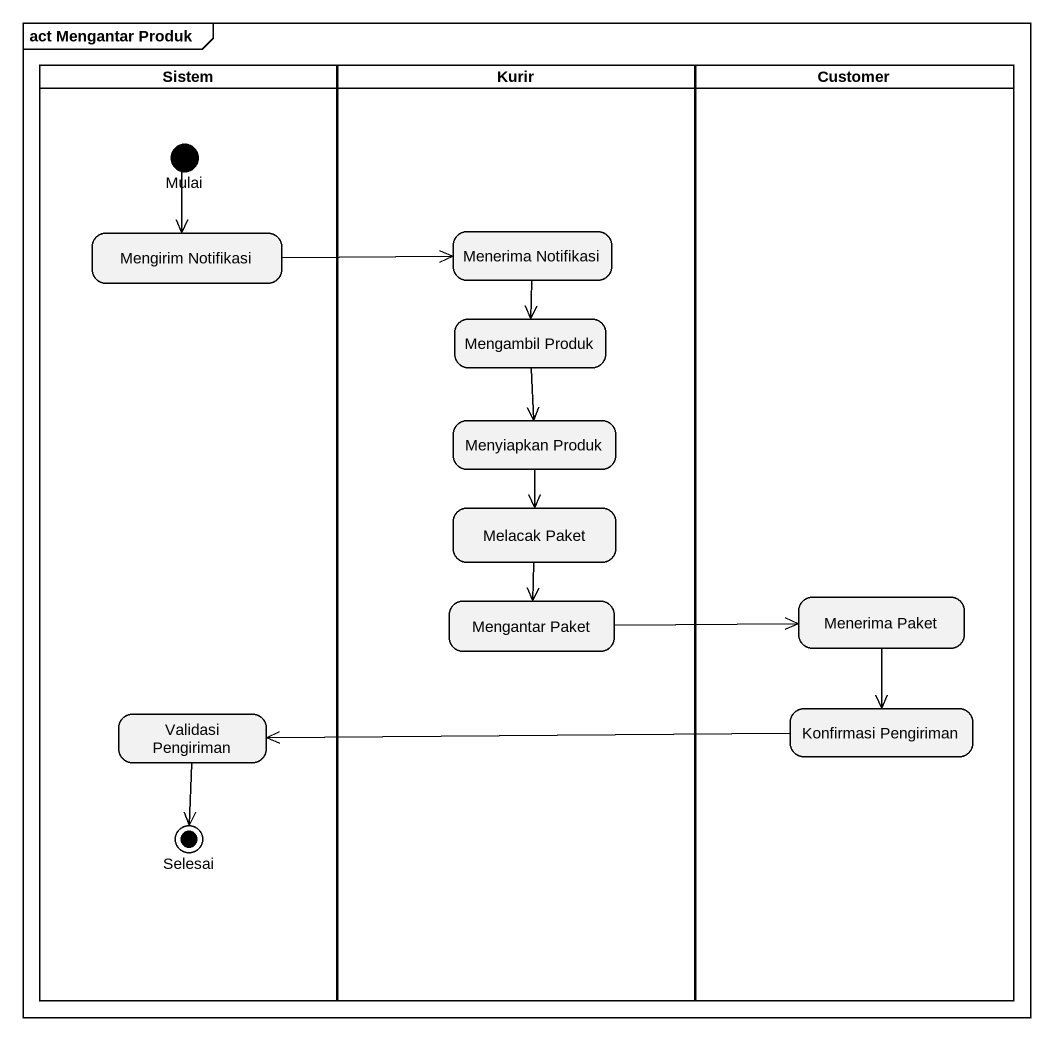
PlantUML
@startuml
mainframe act Mengantar Produk
hide empty description
state Sistem <<partition>> {
  state Mulai <<start>>
  state "Mengirim Notifikasi" as Mengirim_Notifikasi
  state "Validasi Pengiriman" as Validasi_Pengiriman
  state Selesai <<end>>
}
state Kurir <<partition>> {
  state "Menerima Notifikasi" as Menerima_Notifikasi
  state "Mengambil Produk" as Mengambil_Produk
  state "Menyiapkan Produk" as Menyiapkan_Produk
  state "Melacak Paket" as Melacak_Paket
  state "Mengantar Paket" as Mengantar_Paket
}
state Customer <<partition>> {
  state "Menerima Paket" as Menerima_Paket
  state "Konfirmasi Pengiriman" as Konfirmasi_Pengiriman
}
Mulai --> Mengirim_Notifikasi
Mengirim_Notifikasi -right-> Menerima_Notifikasi
Menerima_Notifikasi --> Mengambil_Produk
Mengambil_Produk --> Menyiapkan_Produk
Menyiapkan_Produk --> Melacak_Paket
Melacak_Paket --> Mengantar_Paket
Mengantar_Paket -right-> Menerima_Paket
Menerima_Paket --> Konfirmasi_Pengiriman
Konfirmasi_Pengiriman -left-> Validasi_Pengiriman
Validasi_Pengiriman --> Selesai
@enduml
